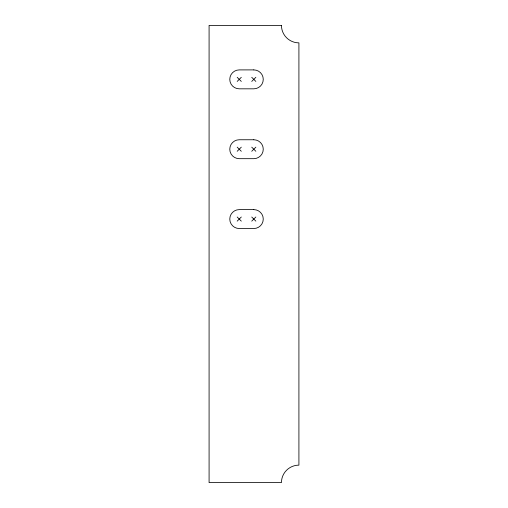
<?xml version="1.0" encoding="UTF-8"?>
<svg xmlns="http://www.w3.org/2000/svg" width="508" height="508" viewBox="0 0 508 508"><rect width="100%" height="100%" fill="white"/><g stroke="black" fill="none" stroke-linecap="round" stroke-linejoin="round"><path stroke-width="0.76" d="M237.185 81.42L241.3 77.305M251.739 81.42L255.854 77.305M237.185 151.276L241.3 147.161M251.739 151.276L255.854 147.161M237.185 221.132L241.3 217.018M251.739 221.132L255.854 217.018M251.739 77.305L255.854 81.42M237.185 77.305L241.3 81.42M251.739 147.161L255.854 151.276M237.185 147.161L241.3 151.276M251.739 217.018L255.854 221.132M237.185 217.018L241.3 221.132M281.445 25.4L209.086 25.4L209.086 482.6L281.445 482.6A17.462 17.462 0 0 1 298.914 465.137L298.914 42.862A17.462 17.462 0 0 1 281.445 25.4M253.797 69.901L239.243 69.901A9.462 9.462 0 0 0 229.781 79.362A9.462 9.462 0 0 0 239.243 88.824L253.797 88.824A9.462 9.462 0 0 0 263.258 79.362A9.462 9.462 0 0 0 253.797 69.901M253.797 139.757L239.243 139.757A9.462 9.462 0 0 0 229.781 149.219A9.462 9.462 0 0 0 239.243 158.68L253.797 158.68A9.462 9.462 0 0 0 263.258 149.219A9.462 9.462 0 0 0 253.797 139.757M253.797 209.614L239.243 209.614A9.462 9.462 0 0 0 229.781 219.075A9.462 9.462 0 0 0 239.243 228.53L253.797 228.53A9.462 9.462 0 0 0 263.258 219.075A9.462 9.462 0 0 0 253.797 209.614"/></g></svg>
